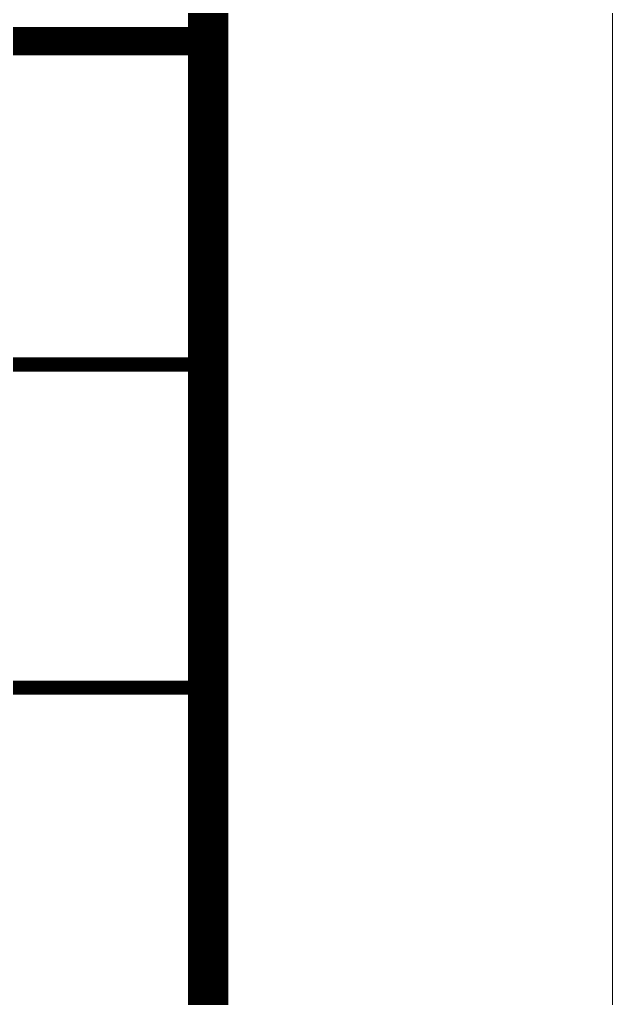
# Model space of a CAD drawing. Extents: x 2803505 to 5851001, y -1372902 to 24339.
# Drawn here: x 3359493 to 3360959, y -618022 to -615600 of the extents above; entities that cross this region are included whole.
import ezdxf

# ---------------------------------------------------------------- set-up
doc = ezdxf.new("R2010")
doc.units = 0
doc.header["$LTSCALE"] = 1000
doc.header["$MEASUREMENT"] = 0
doc.layers.add('!!电气', color=1, linetype='CONTINUOUS')
doc.layers.add('图框', color=147, linetype='CONTINUOUS', lineweight=20)

# ---------------------------------------------------------------- blocks, each defined once
blk = doc.blocks.new('A$C56DE0068')
at = {"layer": '图框'}
for points, const_width in [([(7000, 13200.3), (0, 13200.3)], 70), ([(0, 13200.3), (7000, 13200.3)], 70), ([(0, 12400.3), (7000, 12400.3)], 35), ([(0, 11600.3), (7000, 11600.3)], 35)]:
    blk.add_lwpolyline(points, dxfattribs=dict(at, const_width=const_width))

msp = doc.modelspace()

# ---------------------------------------------------------------- linework, layer by layer
at = {"layer": '图框'}
msp.add_lwpolyline([(3301559.5, -587899.4), (3360959.3, -587899.4), (3360959.3, -629853.6), (3301559.5, -629853.6)], close=True, dxfattribs=at)
at = {"layer": '图框', "const_width": 100}
msp.add_lwpolyline([(3304059.5, -628853.6), (3359959.5, -628853.6), (3359959.5, -588853.6), (3304059.5, -588853.6)], close=True, dxfattribs=at)

# ---------------------------------------------------------------- block references
at = {"layer": '!!电气'}
msp.add_blockref('A$C56DE0068', (3352959.5, -628853.6), dxfattribs=at)

doc.saveas('drawing.dxf')
